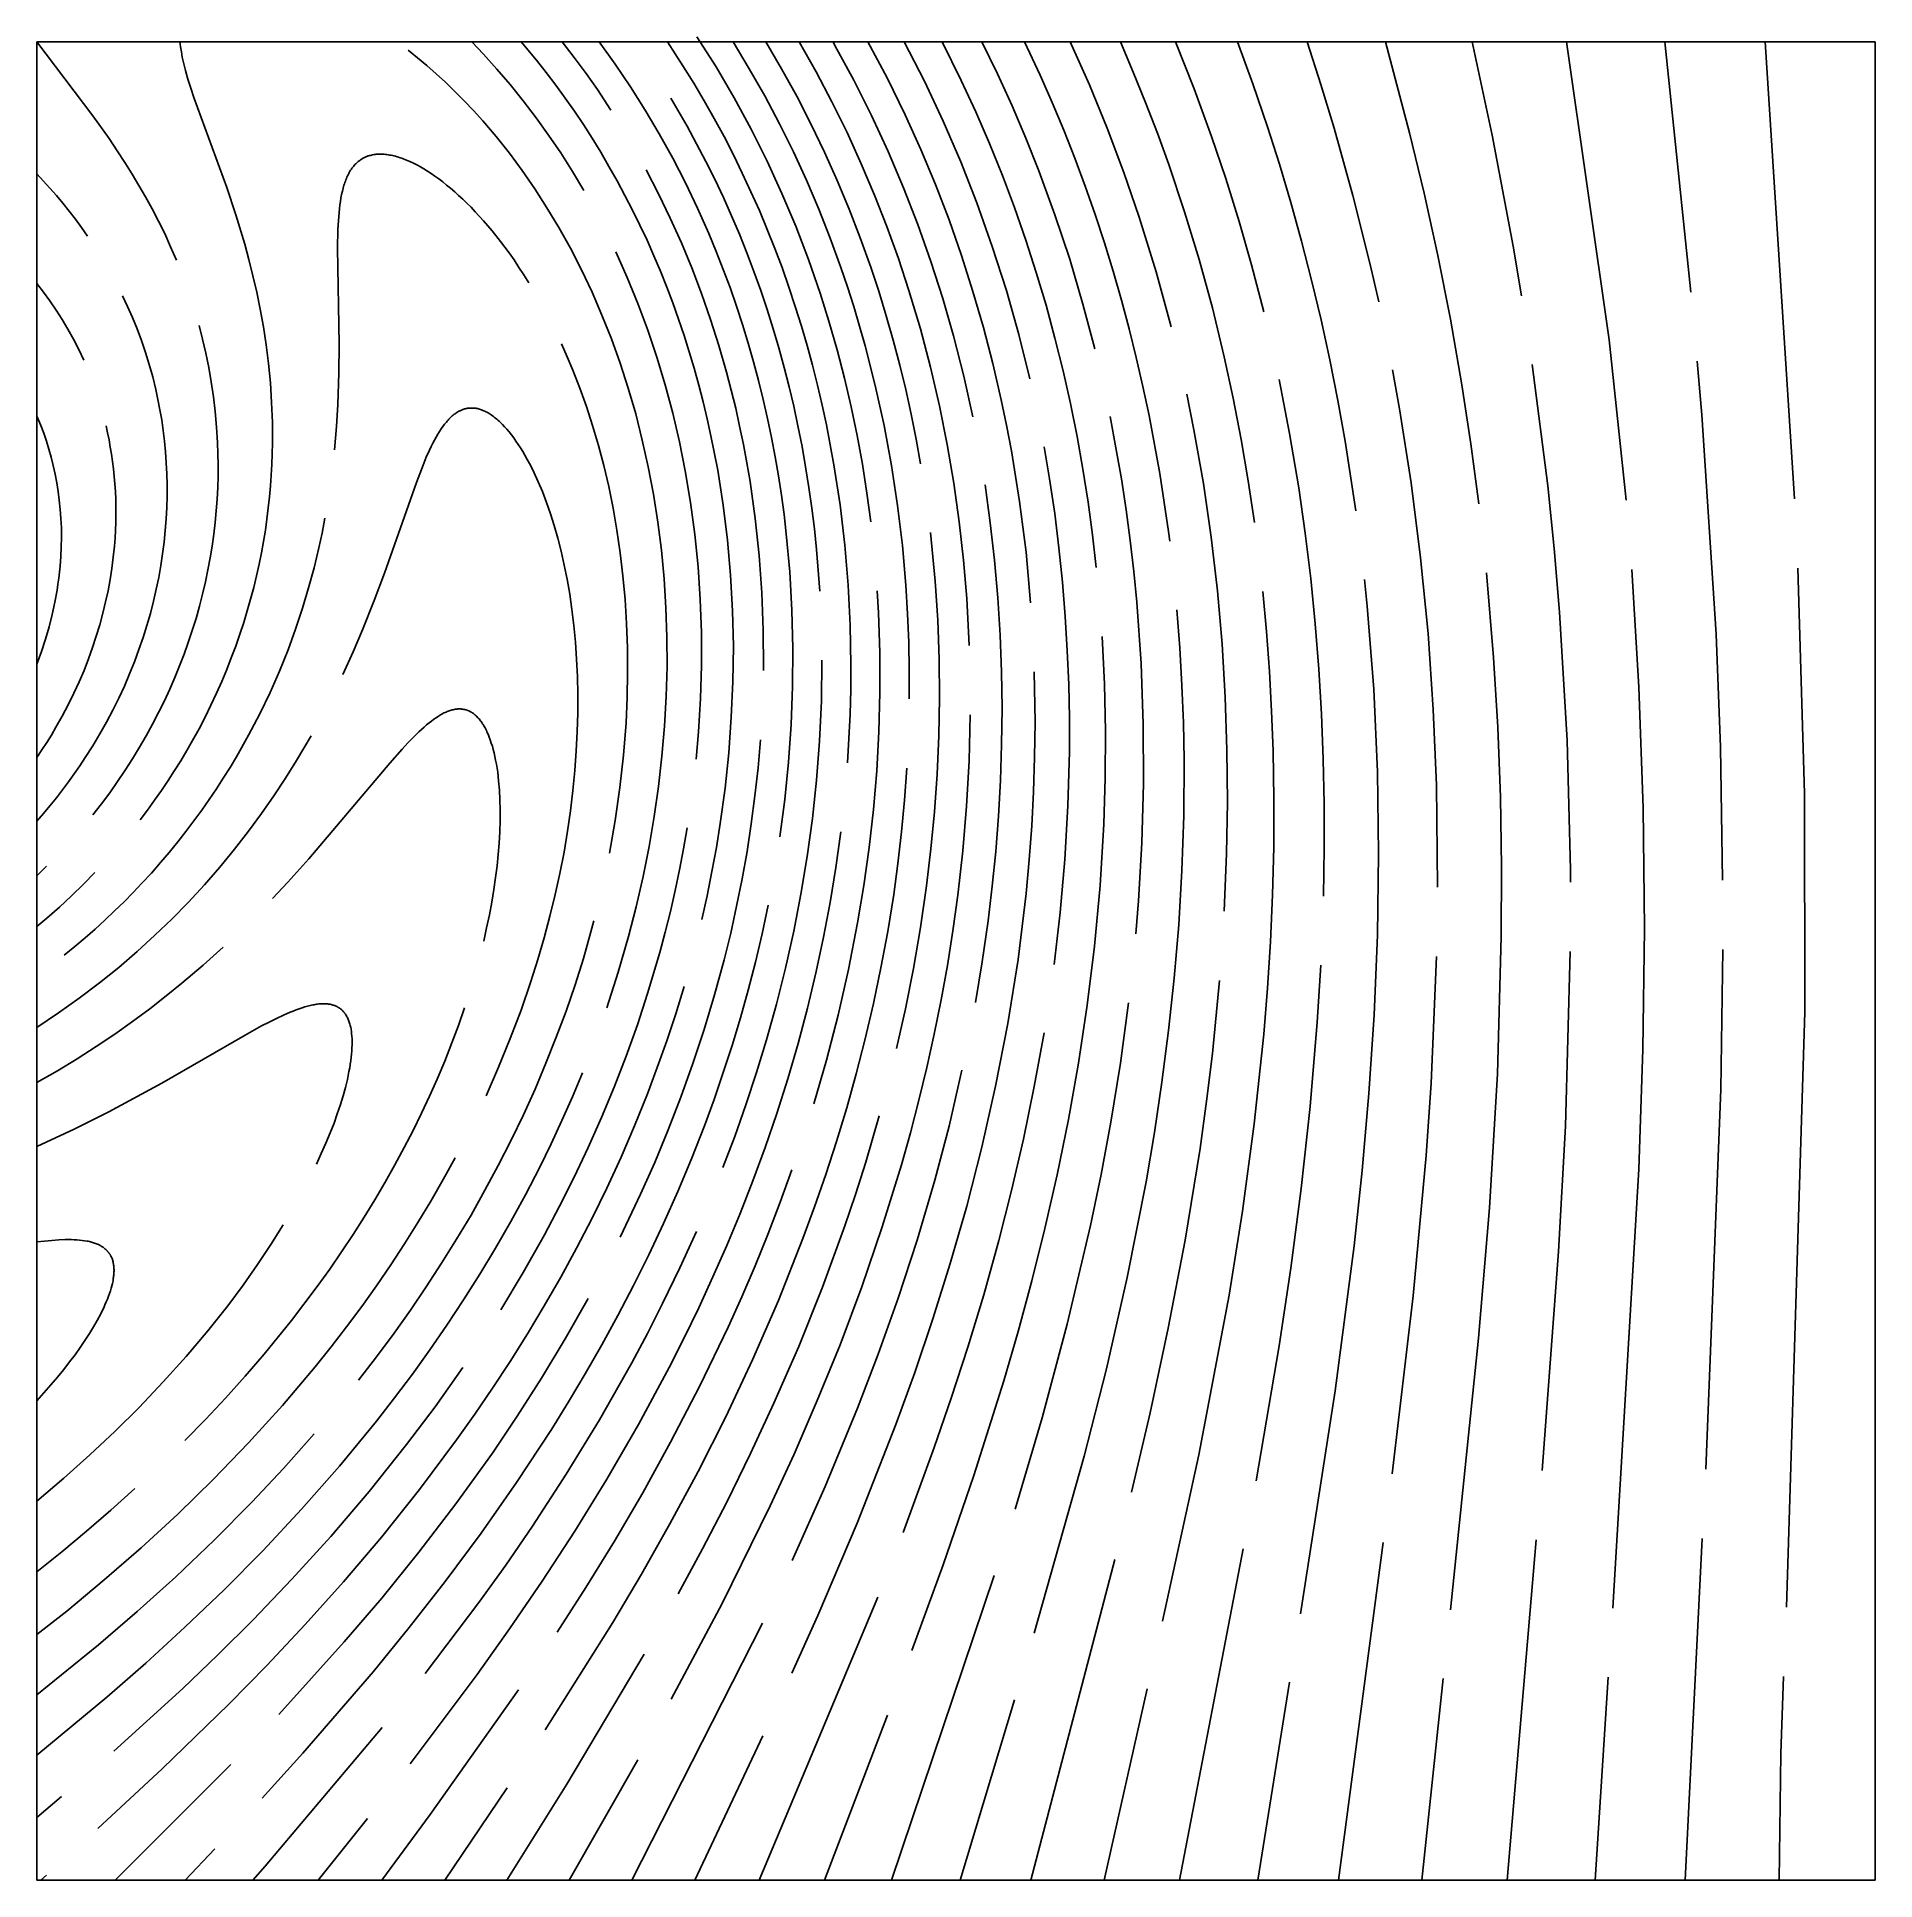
# Model space of a CAD drawing. Header units: millimetres. Extents: x -348 to -232, y -210 to -93.
import ezdxf

# ---------------------------------------------------------------- set-up
doc = ezdxf.new("R2010")
doc.units = ezdxf.units.MM
doc.header["$MEASUREMENT"] = 0
doc.layers.add('Default', color=18, linetype='Continuous', true_color=0x000000)

msp = doc.modelspace()

# ---------------------------------------------------------------- linework, layer by layer
at = {"layer": 'Default'}
for points in [[(-348.24, -93.23), (-344.7, -97.92), (-343.66, -99.37), (-343.14, -100.14), (-342.62, -100.95), (-342.19, -101.63), (-341.77, -102.34), (-341.35, -103.07), (-340.93, -103.82), (-340.53, -104.6), (-340.13, -105.4), (-339.75, -106.23), (-339.38, -107.09)], [(-339.16, -93.23), (-339.15, -93.38), (-339.13, -93.54), (-339.07, -93.86), (-339.01, -94.19), (-338.93, -94.53), (-338.8, -95.05), (-338.65, -95.59), (-338.47, -96.16), (-338.27, -96.75), (-336.19, -102.48), (-335.61, -104.21), (-335.05, -106.07), (-334.78, -107.05), (-334.53, -108.07), (-334.28, -109.12), (-334.06, -110.2), (-333.86, -111.32), (-333.68, -112.47), (-333.54, -113.65), (-333.42, -114.87), (-333.34, -116.12), (-333.29, -117.4), (-333.29, -118.71), (-333.33, -120.05), (-333.41, -121.42), (-333.48, -122.11), (-333.55, -122.81), (-333.64, -123.52), (-333.74, -124.23), (-333.86, -124.94), (-333.99, -125.66), (-334.14, -126.39), (-334.3, -127.12), (-334.48, -127.86), (-334.68, -128.6), (-334.89, -129.34), (-335.11, -130.08), (-335.36, -130.83), (-335.62, -131.58), (-335.9, -132.33), (-336.19, -133.08), (-336.51, -133.83), (-336.84, -134.58), (-337.19, -135.34), (-337.56, -136.09), (-337.95, -136.84), (-338.36, -137.58), (-338.73, -138.22), (-339.11, -138.86), (-339.5, -139.49), (-339.91, -140.12), (-340.33, -140.75), (-340.77, -141.37), (-341.23, -141.99), (-341.69, -142.61)], [(-313.53, -102.67), (-314.25, -101.46), (-314.99, -100.28), (-315.76, -99.14), (-316.55, -98.04), (-317.37, -96.97), (-318.2, -95.94), (-319.04, -94.95), (-319.9, -94), (-320.64, -93.23)], [(-306.04, -148.94), (-305.7, -147.43), (-305.39, -145.9), (-305.11, -144.38), (-304.86, -142.84), (-304.56, -140.6), (-304.32, -138.36), (-304.16, -136.1), (-304.06, -133.85), (-304.03, -131.59), (-304.08, -129.34), (-304.21, -127.09), (-304.4, -124.85), (-304.68, -122.63), (-305.02, -120.42), (-305.45, -118.24), (-305.69, -117.15), (-305.95, -116.08), (-306.22, -115.01), (-306.52, -113.95), (-306.83, -112.9), (-307.16, -111.86), (-307.51, -110.83), (-307.87, -109.8), (-308.26, -108.79), (-308.66, -107.79), (-309.07, -106.8), (-309.51, -105.82), (-309.96, -104.86), (-310.43, -103.9), (-310.91, -102.97), (-311.41, -102.04), (-311.93, -101.13), (-312.45, -100.23), (-313, -99.35), (-313.55, -98.48), (-314.12, -97.63), (-314.71, -96.8), (-315.3, -95.98), (-315.91, -95.17), (-316.53, -94.39), (-317.5, -93.23)], [(-311.8, -97.56), (-312.66, -96.26), (-313.38, -95.23), (-314.13, -94.22), (-314.89, -93.23)], [(-301.08, -143.69), (-300.77, -141.33), (-300.53, -138.95), (-300.36, -136.56), (-300.27, -134.15), (-300.25, -131.73), (-300.31, -129.31), (-300.45, -126.88), (-300.67, -124.46), (-300.81, -123.23), (-300.98, -122.01), (-301.17, -120.78), (-301.38, -119.56), (-301.61, -118.35), (-301.86, -117.14), (-302.14, -115.93), (-302.43, -114.73), (-302.75, -113.54), (-303.09, -112.35), (-303.45, -111.17), (-303.84, -110), (-304.24, -108.83), (-304.67, -107.68), (-305.12, -106.53), (-305.59, -105.4), (-306.31, -103.78), (-307.07, -102.18), (-307.88, -100.61), (-308.73, -99.07), (-309.63, -97.56), (-310.56, -96.08), (-311.53, -94.64), (-312.55, -93.23)], [(-296.78, -138.99), (-296.69, -137.45), (-296.62, -135.9), (-296.58, -134.34), (-296.57, -132.77), (-296.62, -130.25), (-296.75, -127.71), (-296.96, -125.17), (-297.26, -122.62), (-297.65, -120.08), (-298.12, -117.54), (-298.39, -116.28), (-298.69, -115.02), (-299.01, -113.76), (-299.35, -112.51), (-299.71, -111.27), (-300.1, -110.02), (-300.51, -108.79), (-300.94, -107.56), (-301.4, -106.34), (-301.88, -105.13), (-302.38, -103.93), (-302.91, -102.74), (-303.46, -101.56), (-304.03, -100.39), (-304.62, -99.23), (-305.24, -98.09), (-305.88, -96.96), (-306.54, -95.84), (-307.23, -94.74), (-308.21, -93.23)], [(-295.31, -123.7), (-295.55, -121.87), (-295.84, -120.04), (-296.17, -118.22), (-296.55, -116.39), (-296.97, -114.58), (-297.44, -112.77), (-297.96, -110.96), (-298.52, -109.17), (-299.26, -107.04), (-300.07, -104.93), (-300.95, -102.85), (-301.89, -100.79), (-302.9, -98.77), (-303.98, -96.77), (-305.13, -94.82), (-306.34, -92.91)], [(-292.86, -134.93), (-292.86, -133.14), (-292.89, -131.34), (-292.97, -129.53), (-293.08, -127.72), (-293.3, -125.19), (-293.61, -122.66), (-293.99, -120.12), (-294.46, -117.58), (-295.02, -115.05), (-295.66, -112.53), (-296.39, -110.02), (-296.78, -108.78), (-297.21, -107.54), (-297.88, -105.68), (-298.61, -103.84), (-299.39, -102.01), (-300.22, -100.21), (-301.11, -98.42), (-302.04, -96.66), (-303.02, -94.93), (-304.05, -93.23)], [(-292.14, -120.02), (-292.43, -118.44), (-292.74, -116.87), (-293.09, -115.3), (-293.47, -113.74), (-293.88, -112.17), (-294.32, -110.61), (-294.8, -109.06), (-295.31, -107.52), (-295.97, -105.67), (-296.68, -103.84), (-297.44, -102.02), (-298.25, -100.22), (-299.11, -98.44), (-300.01, -96.68), (-300.97, -94.94), (-301.97, -93.23)], [(-289.05, -131.54), (-289.21, -128.56), (-289.42, -126.13), (-289.69, -123.69), (-290.04, -121.24), (-290.45, -118.78), (-290.95, -116.33), (-291.51, -113.88), (-292.16, -111.44), (-292.88, -109.01), (-293.55, -106.98), (-294.28, -104.95), (-295.07, -102.95), (-295.91, -100.96), (-296.81, -98.99), (-297.77, -97.04), (-298.78, -95.12), (-299.86, -93.23)], [(-288.83, -117.02), (-289.4, -114.45), (-290.06, -111.88), (-290.74, -109.51), (-291.49, -107.16), (-292.32, -104.81), (-293.22, -102.49), (-294.2, -100.18), (-295.25, -97.91), (-296.38, -95.66), (-297.58, -93.45), (-297.7, -93.23)], [(-285.16, -128.83), (-285.45, -125.62), (-285.86, -122.41), (-286.11, -120.79), (-286.38, -119.18), (-286.69, -117.56), (-287.03, -115.95), (-287.56, -113.65), (-288.16, -111.35), (-288.82, -109.07), (-289.55, -106.79), (-290.34, -104.53), (-291.2, -102.28), (-292.13, -100.05), (-293.13, -97.85), (-294.27, -95.52), (-295.49, -93.23)], [(-285.21, -114.62), (-285.91, -111.8), (-286.7, -109), (-287.59, -106.21), (-288.57, -103.44), (-289.6, -100.84), (-290.71, -98.27), (-291.9, -95.73), (-293.19, -93.23)], [(-280.99, -126.6), (-281.23, -124.52), (-281.51, -122.44), (-281.84, -120.36), (-282.21, -118.28), (-282.63, -116.19), (-283.1, -114.11), (-283.62, -112.03), (-284.18, -109.95), (-284.8, -107.87), (-285.47, -105.81), (-286.18, -103.75), (-286.95, -101.71), (-287.77, -99.68), (-288.64, -97.67), (-289.56, -95.68), (-290.78, -93.23)], [(-281.09, -112.71), (-281.84, -109.87), (-282.68, -107.03), (-283.62, -104.21), (-284.64, -101.42), (-285.46, -99.34), (-286.34, -97.28), (-287.27, -95.25), (-288.25, -93.23)], [(-276.33, -124.92), (-276.41, -124.31), (-276.96, -120.63), (-277.64, -116.95), (-278.03, -115.11), (-278.45, -113.27), (-278.9, -111.44), (-279.39, -109.62), (-279.92, -107.79), (-280.48, -105.98), (-281.07, -104.18), (-281.7, -102.38), (-282.36, -100.6), (-283.06, -98.83), (-283.79, -97.08), (-284.56, -95.34), (-285.55, -93.23)], [(-276.24, -111.32), (-277.19, -107.82), (-278.26, -104.35), (-279.24, -101.52), (-280.29, -98.71), (-281.43, -95.95), (-282.64, -93.23)], [(-270.94, -123.74), (-271.34, -121.1), (-271.79, -118.47), (-272.3, -115.84), (-272.87, -113.22), (-273.62, -110.12), (-274.46, -107.05), (-275.39, -104.01), (-276.39, -101.01), (-277.11, -99.03), (-277.86, -97.07), (-278.64, -95.14), (-279.46, -93.23)], [(-270.36, -110.36), (-271.13, -107.39), (-271.92, -104.63), (-272.77, -101.91), (-273.67, -99.23), (-274.78, -96.2), (-275.96, -93.23)], [(-264.51, -122.99), (-265.19, -118.57), (-265.65, -115.99), (-266.16, -113.42), (-266.72, -110.88), (-267.32, -108.36), (-267.96, -105.87), (-268.64, -103.42), (-269.37, -101), (-270.13, -98.62), (-271.06, -95.89), (-272.03, -93.23)], [(-263.06, -109.74), (-263.6, -107.37), (-264.7, -102.97), (-265.89, -98.7), (-266.74, -95.93), (-267.61, -93.23)], [(-256.7, -122.56), (-257.21, -118.75), (-257.78, -115), (-258.51, -110.84), (-259.31, -106.79), (-260.18, -102.84), (-261.1, -99.01), (-262.64, -93.23)], [(-253.99, -109.35), (-254.53, -106.2), (-255.87, -99.14), (-257.12, -93.23)], [(-247.35, -122.33), (-248.43, -112.14), (-251.15, -93.23)], [(-243.25, -109.12), (-244.9, -93.23)], [(-236.66, -122.24), (-238.54, -93.23)], [(-312.07, -154.54), (-311.34, -152.29), (-310.68, -150.03), (-310.2, -148.13), (-309.76, -146.22), (-309.38, -144.31), (-309.05, -142.4), (-308.78, -140.49), (-308.56, -138.58), (-308.4, -136.67), (-308.29, -134.78), (-308.24, -132.89), (-308.25, -131.02), (-308.31, -129.16), (-308.43, -127.32), (-308.6, -125.5), (-308.82, -123.71), (-309.1, -121.95), (-309.43, -120.21), (-309.81, -118.51), (-310.23, -116.84), (-310.7, -115.21), (-311.22, -113.62), (-311.77, -112.07), (-312.37, -110.57), (-313, -109.11), (-313.67, -107.69), (-314.37, -106.33), (-315.1, -105.02), (-315.86, -103.76), (-316.64, -102.55), (-317.44, -101.39), (-318.25, -100.29), (-319.09, -99.24), (-319.93, -98.25), (-320.52, -97.59), (-321.11, -96.97), (-321.71, -96.37), (-322.3, -95.79), (-322.9, -95.25), (-323.49, -94.72), (-324.08, -94.23), (-324.68, -93.76)], [(-298.54, -128.09), (-298.75, -125.46), (-298.88, -124.15), (-299.04, -122.83), (-299.23, -121.52), (-299.44, -120.21), (-299.67, -118.91), (-299.93, -117.61), (-300.2, -116.36), (-300.49, -115.12), (-300.8, -113.89), (-301.14, -112.66), (-301.5, -111.44), (-301.89, -110.22), (-302.29, -109.01), (-302.72, -107.81), (-303.17, -106.62), (-303.65, -105.44), (-304.15, -104.27), (-304.66, -103.1), (-305.21, -101.95), (-305.77, -100.82), (-306.36, -99.69), (-306.96, -98.58), (-308, -96.8)], [(-317.01, -108.52), (-317.32, -108.02), (-317.64, -107.54), (-317.95, -107.07), (-318.27, -106.62), (-318.81, -105.9), (-319.35, -105.22), (-319.89, -104.59), (-320.42, -104.01), (-320.68, -103.73), (-320.95, -103.47), (-321.21, -103.22), (-321.47, -102.97), (-321.72, -102.74), (-321.98, -102.52), (-322.23, -102.32), (-322.48, -102.12), (-322.72, -101.93), (-322.97, -101.76), (-323.21, -101.59), (-323.44, -101.44), (-323.67, -101.29), (-323.9, -101.16), (-324.12, -101.04), (-324.34, -100.93), (-324.56, -100.83), (-324.77, -100.73), (-324.98, -100.65), (-325.08, -100.62), (-325.18, -100.58), (-325.28, -100.55), (-325.38, -100.52), (-325.47, -100.49), (-325.57, -100.47), (-325.66, -100.44), (-325.76, -100.42), (-325.85, -100.41), (-325.94, -100.39), (-326.03, -100.38), (-326.12, -100.37), (-326.2, -100.36), (-326.29, -100.36), (-326.37, -100.35), (-326.46, -100.35), (-326.54, -100.35), (-326.62, -100.36), (-326.7, -100.36), (-326.77, -100.37), (-326.85, -100.38), (-326.93, -100.4), (-327, -100.41), (-327.07, -100.43), (-327.14, -100.45), (-327.18, -100.46), (-327.21, -100.47), (-327.25, -100.48), (-327.28, -100.5), (-327.31, -100.51), (-327.35, -100.52), (-327.38, -100.54), (-327.41, -100.55), (-327.45, -100.57), (-327.48, -100.58), (-327.51, -100.6), (-327.54, -100.62), (-327.57, -100.63), (-327.6, -100.65), (-327.63, -100.67), (-327.66, -100.69), (-327.69, -100.71), (-327.72, -100.73), (-327.75, -100.75), (-327.78, -100.77), (-327.81, -100.79), (-327.84, -100.82), (-327.89, -100.86), (-327.94, -100.91), (-328, -100.96), (-328.05, -101.01), (-328.1, -101.07), (-328.15, -101.13), (-328.19, -101.19), (-328.24, -101.25), (-328.28, -101.31), (-328.33, -101.38), (-328.37, -101.44), (-328.41, -101.51), (-328.45, -101.59), (-328.49, -101.66), (-328.52, -101.74), (-328.56, -101.81), (-328.59, -101.9), (-328.63, -101.98), (-328.66, -102.06), (-328.69, -102.15), (-328.72, -102.24), (-328.75, -102.33), (-328.8, -102.52), (-328.85, -102.71), (-328.9, -102.92), (-328.94, -103.13), (-328.97, -103.35), (-329.01, -103.58), (-329.04, -103.82), (-329.06, -104.06), (-329.1, -104.58), (-329.13, -105.13), (-329.15, -106.32), (-329.06, -112.41), (-329.07, -114.26), (-329.14, -116.24), (-329.22, -117.65), (-329.35, -119.12)], [(-348.24, -101.61), (-347.41, -102.52), (-347, -102.99), (-346.59, -103.47), (-346.19, -103.97), (-345.8, -104.48), (-345.4, -105.01), (-345.02, -105.56)], [(-302.12, -133.14), (-302.12, -132.96), (-302.13, -130.58), (-302.22, -128.21), (-302.39, -125.84), (-302.64, -123.48), (-302.97, -121.13), (-303.17, -119.96), (-303.39, -118.79), (-303.63, -117.63), (-303.88, -116.48), (-304.16, -115.33), (-304.46, -114.19), (-304.95, -112.51), (-305.48, -110.85), (-306.05, -109.2), (-306.67, -107.58), (-307.33, -105.98), (-308.04, -104.41), (-308.78, -102.87), (-309.57, -101.35)], [(-306.39, -138.77), (-306.24, -137.02), (-306.12, -134.91), (-306.06, -132.81), (-306.06, -130.72), (-306.13, -128.63), (-306.27, -126.56), (-306.48, -124.51), (-306.74, -122.47), (-307.08, -120.46), (-307.45, -118.62), (-307.87, -116.8), (-308.35, -115), (-308.88, -113.24), (-309.46, -111.52), (-310.09, -109.83), (-310.77, -108.18), (-311.49, -106.56)], [(-348.24, -108.56), (-347.82, -109.11), (-347.41, -109.67), (-347.02, -110.25), (-346.64, -110.85), (-346.27, -111.47), (-345.91, -112.11), (-345.58, -112.76), (-345.26, -113.44)], [(-342.8, -109.35), (-342.48, -110.03), (-342.17, -110.73), (-341.88, -111.45), (-341.61, -112.19), (-341.35, -112.94), (-341.11, -113.71), (-340.89, -114.49), (-340.7, -115.3), (-340.56, -115.93), (-340.43, -116.58), (-340.32, -117.23), (-340.22, -117.9), (-340.14, -118.57), (-340.08, -119.25), (-340.03, -119.94), (-339.99, -120.64), (-339.98, -121.35), (-339.98, -122.06), (-340, -122.78), (-340.03, -123.51), (-340.09, -124.24), (-340.16, -124.98), (-340.26, -125.72), (-340.37, -126.47), (-340.51, -127.23), (-340.66, -127.98), (-340.84, -128.74), (-341.04, -129.51), (-341.26, -130.28), (-341.5, -131.04), (-341.76, -131.81), (-342.05, -132.58), (-342.36, -133.35), (-342.69, -134.12), (-343.04, -134.88), (-343.42, -135.65), (-343.82, -136.41), (-344.25, -137.16), (-344.7, -137.92), (-345.17, -138.66), (-345.51, -139.18), (-345.87, -139.69), (-346.24, -140.21), (-346.61, -140.71), (-347, -141.22), (-347.41, -141.72), (-347.82, -142.21), (-348.24, -142.7)], [(-337.95, -111.24), (-337.72, -112.11), (-337.52, -112.99), (-337.33, -113.89), (-337.17, -114.81), (-337.03, -115.75), (-336.92, -116.7), (-336.83, -117.68), (-336.77, -118.67), (-336.75, -119.37), (-336.74, -120.08), (-336.74, -120.79), (-336.76, -121.52), (-336.8, -122.25), (-336.86, -122.99), (-336.93, -123.73), (-337.01, -124.48), (-337.12, -125.23), (-337.24, -125.99), (-337.38, -126.75), (-337.54, -127.51), (-337.72, -128.28), (-337.92, -129.05), (-338.14, -129.83), (-338.38, -130.6), (-338.63, -131.35), (-338.89, -132.09), (-339.18, -132.83), (-339.49, -133.58), (-339.81, -134.32), (-340.15, -135.06), (-340.52, -135.8), (-340.9, -136.54), (-341.3, -137.28), (-341.73, -138.01), (-342.17, -138.74), (-342.63, -139.46), (-343.12, -140.18), (-343.62, -140.89), (-344.15, -141.59), (-344.69, -142.29)], [(-311.9, -144.74), (-311.53, -142.65), (-311.23, -140.57), (-311, -138.5), (-310.84, -136.46), (-310.77, -134.85), (-310.74, -133.26), (-310.75, -131.69), (-310.81, -130.15), (-310.9, -128.63), (-311.04, -127.13), (-311.21, -125.67), (-311.42, -124.23), (-311.67, -122.83), (-311.94, -121.46), (-312.26, -120.13), (-312.6, -118.84), (-312.97, -117.58), (-313.36, -116.37), (-313.78, -115.2), (-314.22, -114.06), (-314.58, -113.22), (-314.94, -112.4)], [(-241.23, -146.45), (-241.37, -138), (-241.64, -130.83), (-242.55, -116.9), (-242.84, -113.5)], [(-266.57, -147.46), (-266.53, -144.42), (-266.53, -141.6), (-266.59, -138.76), (-266.7, -135.91), (-266.87, -133.04), (-267.1, -130.17), (-267.38, -127.29), (-267.73, -124.41), (-268.14, -121.54), (-268.72, -118.09), (-269.39, -114.65)], [(-259.32, -146.88), (-259.4, -140.42), (-259.6, -135.6), (-259.93, -130.78), (-260.4, -125.98), (-261, -121.22), (-261.74, -116.52), (-262.19, -114.05)], [(-250.89, -146.58), (-250.89, -145.79), (-251.1, -137.58), (-251.58, -129.42), (-251.92, -125.39), (-252.33, -121.41), (-253.32, -113.7)], [(-272.87, -148.42), (-272.72, -144.76), (-272.67, -141.49), (-272.7, -138.17), (-272.81, -134.83), (-273.01, -131.46), (-273.3, -128.07), (-273.7, -124.67), (-274.19, -121.26), (-274.79, -117.85), (-275.24, -115.6)], [(-348.24, -116.98), (-348.12, -117.28), (-347.99, -117.58), (-347.81, -118.07), (-347.64, -118.57), (-347.48, -119.08), (-347.33, -119.59), (-347.2, -120.12), (-347.08, -120.66), (-346.98, -121.21), (-346.89, -121.77), (-346.82, -122.33), (-346.76, -122.91), (-346.72, -123.49), (-346.69, -124.08), (-346.69, -124.68), (-346.7, -125.29), (-346.73, -125.9), (-346.77, -126.52), (-346.81, -126.89), (-346.85, -127.27), (-346.91, -127.65), (-346.96, -128.03), (-347.1, -128.8), (-347.27, -129.58), (-347.47, -130.36), (-347.7, -131.15), (-347.95, -131.93), (-348.24, -132.73)], [(-319.73, -160.13), (-318.93, -158.31), (-318.19, -156.5), (-317.5, -154.69), (-316.88, -152.88), (-316.44, -151.49), (-316.04, -150.1), (-315.67, -148.73), (-315.34, -147.36), (-315.05, -146.01), (-314.78, -144.67), (-314.56, -143.34), (-314.37, -142.04), (-314.21, -140.75), (-314.09, -139.48), (-314, -138.24), (-313.94, -137.02), (-313.9, -135.82), (-313.9, -134.66), (-313.93, -133.52), (-313.98, -132.41), (-314.05, -131.33), (-314.16, -130.28), (-314.28, -129.27), (-314.42, -128.29), (-314.59, -127.34), (-314.77, -126.44), (-314.97, -125.56), (-315.18, -124.73), (-315.4, -123.93), (-315.64, -123.18), (-315.89, -122.46), (-316.15, -121.78), (-316.42, -121.15), (-316.69, -120.55), (-316.83, -120.26), (-316.97, -119.99), (-317.11, -119.73), (-317.26, -119.47), (-317.4, -119.23), (-317.54, -119), (-317.69, -118.78), (-317.83, -118.57), (-317.97, -118.36), (-318.12, -118.17), (-318.26, -117.99), (-318.4, -117.82), (-318.55, -117.66), (-318.69, -117.51), (-318.83, -117.37), (-318.9, -117.3), (-318.98, -117.24), (-319.05, -117.18), (-319.12, -117.12), (-319.19, -117.07), (-319.26, -117.01), (-319.33, -116.96), (-319.4, -116.91), (-319.47, -116.87), (-319.54, -116.82), (-319.6, -116.78), (-319.67, -116.74), (-319.74, -116.71), (-319.81, -116.68), (-319.88, -116.64), (-319.94, -116.62), (-320.01, -116.59), (-320.08, -116.57), (-320.14, -116.55), (-320.21, -116.53), (-320.28, -116.51), (-320.31, -116.51), (-320.34, -116.5), (-320.37, -116.49), (-320.41, -116.49), (-320.44, -116.48), (-320.47, -116.48), (-320.5, -116.48), (-320.53, -116.47), (-320.57, -116.47), (-320.6, -116.47), (-320.63, -116.47), (-320.66, -116.47), (-320.69, -116.47), (-320.73, -116.47), (-320.76, -116.47), (-320.79, -116.48), (-320.82, -116.48), (-320.85, -116.48), (-320.88, -116.49), (-320.91, -116.49), (-320.95, -116.5), (-320.98, -116.5), (-321.01, -116.51), (-321.04, -116.52), (-321.07, -116.52), (-321.1, -116.53), (-321.13, -116.54), (-321.16, -116.55), (-321.19, -116.56), (-321.22, -116.57), (-321.25, -116.58), (-321.28, -116.6), (-321.31, -116.61), (-321.34, -116.62), (-321.37, -116.64), (-321.4, -116.65), (-321.46, -116.68), (-321.52, -116.71), (-321.58, -116.75), (-321.64, -116.79), (-321.69, -116.83), (-321.75, -116.87), (-321.81, -116.92), (-321.87, -116.96), (-321.92, -117.01), (-321.98, -117.07), (-322.03, -117.12), (-322.09, -117.18), (-322.14, -117.24), (-322.2, -117.3), (-322.25, -117.36), (-322.31, -117.43), (-322.36, -117.5), (-322.47, -117.64), (-322.58, -117.8), (-322.69, -117.96), (-322.79, -118.14), (-322.9, -118.32), (-323, -118.51), (-323.11, -118.71), (-323.21, -118.92), (-323.31, -119.14), (-323.52, -119.6), (-323.73, -120.1), (-324.15, -121.2), (-326.17, -126.95), (-326.83, -128.7), (-327.57, -130.55), (-328.17, -131.94), (-328.82, -133.38)], [(-278.48, -149.85), (-278.31, -147.75), (-278.1, -144.07), (-278, -140.32), (-278.01, -136.53), (-278.15, -132.68), (-278.42, -128.8), (-278.61, -126.85), (-278.83, -124.89), (-279.1, -122.93), (-279.4, -120.96), (-279.74, -118.99), (-280.12, -117.01)], [(-343.85, -117.6), (-343.75, -118.05), (-343.66, -118.49), (-343.58, -118.95), (-343.5, -119.4), (-343.44, -119.87), (-343.38, -120.33), (-343.33, -120.81), (-343.29, -121.28), (-343.26, -121.76), (-343.24, -122.25), (-343.23, -122.74), (-343.23, -123.23), (-343.23, -123.73), (-343.25, -124.23), (-343.28, -124.74), (-343.32, -125.25), (-343.39, -125.94), (-343.48, -126.65), (-343.59, -127.35), (-343.72, -128.07), (-343.88, -128.78), (-344.05, -129.5), (-344.25, -130.23), (-344.47, -130.95), (-344.71, -131.68), (-344.97, -132.4), (-345.25, -133.13), (-345.56, -133.86), (-345.9, -134.58), (-346.25, -135.31), (-346.63, -136.03), (-347.04, -136.74), (-347.32, -137.23), (-347.62, -137.7), (-347.92, -138.18), (-348.24, -138.65)], [(-283.67, -151.79), (-283.29, -148.49), (-282.99, -145.14), (-282.8, -141.73), (-282.7, -138.28), (-282.7, -136.16), (-282.74, -134.02), (-282.83, -131.87), (-282.96, -129.7), (-283.13, -127.53), (-283.36, -125.35), (-283.63, -123.16), (-283.96, -120.96), (-284.31, -118.93)], [(-288.66, -154.2), (-288.23, -151.63), (-287.86, -149.02), (-287.59, -146.83), (-287.37, -144.62), (-287.2, -142.38), (-287.07, -140.12), (-287, -137.83), (-286.97, -135.53), (-287, -133.21), (-287.09, -130.88), (-287.24, -128.51), (-287.45, -126.13), (-287.72, -123.75), (-288.05, -121.35)], [(-329.96, -123.47), (-330.14, -124.41), (-330.34, -125.35), (-330.65, -126.61), (-330.99, -127.89), (-331.38, -129.18), (-331.82, -130.5), (-332.3, -131.83), (-332.84, -133.17), (-333.44, -134.52), (-334.09, -135.88), (-334.8, -137.24), (-335.57, -138.61), (-335.98, -139.29), (-336.41, -139.97), (-336.85, -140.65), (-337.31, -141.33), (-337.78, -142.01), (-338.27, -142.68), (-338.78, -143.35), (-339.3, -144.01), (-339.84, -144.68), (-340.4, -145.33), (-340.97, -145.99), (-341.57, -146.63), (-342.13, -147.23), (-342.71, -147.82), (-343.31, -148.4), (-343.92, -148.98), (-344.54, -149.55), (-345.18, -150.11), (-345.84, -150.66), (-346.5, -151.21)], [(-293.67, -157.14), (-293.1, -154.62), (-292.6, -152.05), (-292.15, -149.45), (-291.76, -146.8), (-291.49, -144.46), (-291.26, -142.1), (-291.1, -139.71), (-290.99, -137.29), (-290.95, -134.86), (-290.97, -132.41), (-291.06, -129.94), (-291.22, -127.46), (-291.36, -125.92), (-291.52, -124.37)], [(-268.02, -193.01), (-265.82, -178.87), (-264.62, -169.66), (-264.11, -164.88), (-263.68, -159.99), (-263.35, -155), (-263.14, -149.93), (-263.07, -144.77), (-263.14, -139.56), (-263.38, -134.31), (-263.8, -129.05), (-263.97, -127.36)], [(-258.5, -192.76), (-256.72, -175.52), (-256.04, -167.25), (-255.53, -158.73), (-255.28, -150.01), (-255.27, -145.6), (-255.34, -141.17), (-255.51, -136.74), (-255.77, -132.31), (-256.22, -126.93)], [(-248.19, -192.65), (-246.54, -164.78), (-246.29, -157.19), (-246.2, -149.53), (-246.27, -141.85), (-246.54, -134.2), (-246.99, -126.72)], [(-237.18, -192.6), (-236.01, -154.8), (-236.04, -140.95), (-236.45, -126.63)], [(-298.93, -160.65), (-298.12, -157.86), (-297.38, -155.02), (-296.72, -152.12), (-296.14, -149.16), (-295.75, -146.79), (-295.41, -144.38), (-295.14, -141.95), (-294.93, -139.5), (-294.8, -137.02), (-294.73, -134.52), (-294.74, -132), (-294.82, -129.47), (-294.9, -128.08)], [(-276.78, -193.49), (-274.48, -182.92), (-272.55, -172.79), (-271.7, -167.45), (-270.96, -161.92), (-270.36, -156.22), (-270.12, -153.31), (-269.94, -150.36), (-269.81, -147.37), (-269.73, -144.35), (-269.72, -141.31), (-269.77, -138.23), (-269.86, -135.72), (-269.99, -133.19), (-270.18, -130.65), (-270.42, -128.11)], [(-284.93, -194.25), (-281.75, -183), (-280.35, -177.46), (-279.03, -171.66), (-277.83, -165.59), (-277.3, -162.46), (-276.82, -159.26), (-276.4, -155.99), (-276.04, -152.67), (-275.76, -149.28), (-275.56, -145.84), (-275.44, -142.35), (-275.42, -138.81), (-275.46, -136.45), (-275.55, -134.08), (-275.68, -131.69), (-275.87, -129.29)], [(-292.7, -195.35), (-290.72, -189.91), (-288.77, -184.24), (-286.87, -178.23), (-285.96, -175.09), (-285.08, -171.87), (-284.25, -168.55), (-283.47, -165.14), (-282.75, -161.64), (-282.11, -158.06), (-281.56, -154.38), (-281.1, -150.63), (-280.75, -146.79), (-280.51, -142.88), (-280.42, -139.95), (-280.41, -136.99), (-280.47, -134), (-280.62, -130.98)], [(-304.69, -164.68), (-303.94, -162.71), (-303.23, -160.7), (-302.56, -158.66), (-301.93, -156.59), (-301.3, -154.32), (-300.72, -152.02), (-300.2, -149.69), (-299.74, -147.33), (-299.34, -144.94), (-299.01, -142.53), (-298.75, -140.09), (-298.56, -137.63), (-298.44, -135.06), (-298.41, -132.48)], [(-300.31, -196.78), (-298.67, -193.12), (-296.17, -187.26), (-293.71, -181), (-292.52, -177.7), (-291.36, -174.29), (-290.26, -170.77), (-289.21, -167.14), (-288.25, -163.39), (-287.38, -159.52), (-286.61, -155.55), (-285.96, -151.47), (-285.69, -149.39), (-285.45, -147.28), (-285.25, -145.15), (-285.09, -143), (-284.98, -140.83), (-284.91, -138.63), (-284.88, -136.42), (-284.93, -133.22)], [(-319.88, -150.32), (-319.69, -149.47), (-319.52, -148.64), (-319.37, -147.83), (-319.24, -147.04), (-319.12, -146.28), (-319.03, -145.53), (-318.96, -144.81), (-318.9, -144.1), (-318.86, -143.37), (-318.84, -142.66), (-318.83, -141.98), (-318.85, -141.34), (-318.88, -140.72), (-318.93, -140.14), (-318.99, -139.59), (-319.03, -139.33), (-319.07, -139.08), (-319.12, -138.83), (-319.17, -138.59), (-319.22, -138.37), (-319.27, -138.15), (-319.33, -137.94), (-319.4, -137.74), (-319.46, -137.54), (-319.53, -137.36), (-319.6, -137.18), (-319.67, -137.02), (-319.71, -136.94), (-319.75, -136.86), (-319.79, -136.78), (-319.83, -136.71), (-319.87, -136.64), (-319.91, -136.57), (-319.95, -136.51), (-320, -136.44), (-320.04, -136.38), (-320.08, -136.32), (-320.13, -136.26), (-320.17, -136.21), (-320.22, -136.16), (-320.27, -136.11), (-320.31, -136.06), (-320.36, -136.01), (-320.41, -135.97), (-320.46, -135.93), (-320.51, -135.89), (-320.53, -135.87), (-320.56, -135.85), (-320.58, -135.83), (-320.61, -135.82), (-320.64, -135.8), (-320.66, -135.78), (-320.69, -135.77), (-320.71, -135.75), (-320.74, -135.74), (-320.77, -135.73), (-320.79, -135.71), (-320.82, -135.7), (-320.84, -135.69), (-320.87, -135.68), (-320.9, -135.67), (-320.93, -135.66), (-320.95, -135.65), (-320.98, -135.64), (-321.01, -135.63), (-321.04, -135.62), (-321.06, -135.61), (-321.09, -135.61), (-321.12, -135.6), (-321.15, -135.6), (-321.18, -135.59), (-321.21, -135.59), (-321.23, -135.58), (-321.26, -135.58), (-321.29, -135.58), (-321.32, -135.57), (-321.35, -135.57), (-321.38, -135.57), (-321.41, -135.57), (-321.44, -135.57), (-321.47, -135.57), (-321.5, -135.57), (-321.53, -135.57), (-321.56, -135.58), (-321.59, -135.58), (-321.62, -135.58), (-321.68, -135.59), (-321.75, -135.6), (-321.81, -135.62), (-321.87, -135.63), (-321.94, -135.65), (-322, -135.67), (-322.07, -135.69), (-322.13, -135.71), (-322.2, -135.74), (-322.27, -135.77), (-322.33, -135.8), (-322.4, -135.83), (-322.47, -135.87), (-322.54, -135.91), (-322.61, -135.94), (-322.68, -135.99), (-322.75, -136.03), (-322.9, -136.13), (-323.05, -136.23), (-323.2, -136.34), (-323.35, -136.46), (-323.51, -136.59), (-323.66, -136.73), (-323.83, -136.87), (-323.99, -137.03), (-324.33, -137.36), (-324.69, -137.72), (-325.05, -138.12), (-325.84, -139.01), (-330.97, -145.09), (-332.31, -146.57), (-333.28, -147.61)], [(-307.97, -198.43), (-304.75, -192.37), (-301.69, -186.17), (-300.18, -182.89), (-298.7, -179.48), (-297.26, -175.94), (-295.88, -172.27), (-294.58, -168.46), (-293.36, -164.51), (-292.79, -162.48), (-292.25, -160.42), (-291.75, -158.33), (-291.28, -156.21), (-290.84, -154.05), (-290.44, -151.87), (-290.09, -149.65), (-289.78, -147.4), (-289.47, -144.59), (-289.23, -141.74), (-289.07, -138.86), (-288.99, -135.94)], [(-330.84, -137.29), (-331.76, -138.85), (-332.46, -139.96), (-333.2, -141.08), (-333.98, -142.21), (-334.81, -143.34), (-335.69, -144.47), (-336.63, -145.61), (-337.61, -146.73), (-338.64, -147.86), (-339.67, -148.91), (-340.75, -149.94), (-341.87, -150.97), (-343.05, -151.98), (-344.27, -152.97), (-345.55, -153.93), (-346.87, -154.87), (-348.24, -155.79)], [(-311.21, -169.1), (-309.92, -166.38), (-309.02, -164.36), (-308.17, -162.3), (-307.36, -160.21), (-306.6, -158.09), (-305.89, -155.93), (-305.23, -153.73), (-304.62, -151.51), (-304.2, -149.81), (-303.82, -148.09), (-303.47, -146.36), (-303.16, -144.62), (-302.89, -142.86), (-302.66, -141.09), (-302.46, -139.32), (-302.31, -137.53)], [(-315.97, -200.39), (-311.68, -193.56), (-309.86, -190.5), (-308.06, -187.31), (-306.27, -183.98), (-304.51, -180.51), (-302.81, -176.89), (-301.16, -173.12), (-299.61, -169.2), (-298.87, -167.18), (-298.16, -165.13), (-297.48, -163.03), (-296.83, -160.9), (-296.23, -158.73), (-295.66, -156.52), (-295.14, -154.28), (-294.66, -152), (-294.23, -149.7), (-293.85, -147.35), (-293.58, -145.38), (-293.35, -143.38), (-293.16, -141.36), (-293.02, -139.33)], [(-324.55, -202.54), (-320.29, -196.86), (-318.23, -193.97), (-316.16, -190.95), (-314.1, -187.78), (-312.06, -184.47), (-310.05, -181), (-308.1, -177.37), (-307.15, -175.5), (-306.23, -173.59), (-305.33, -171.63), (-304.45, -169.64), (-303.6, -167.6), (-302.79, -165.52), (-302.01, -163.41), (-301.27, -161.25), (-300.57, -159.06), (-299.92, -156.82), (-299.32, -154.56), (-298.77, -152.25), (-298.3, -150.07), (-297.88, -147.86), (-297.52, -145.63), (-297.21, -143.37)], [(-318.79, -173.71), (-317.38, -171.36), (-316.02, -168.96), (-315.06, -167.14), (-314.13, -165.3), (-313.24, -163.42), (-312.39, -161.51), (-311.59, -159.58), (-310.83, -157.62), (-310.12, -155.63), (-309.47, -153.63), (-308.7, -151.04), (-308.36, -149.74), (-308.03, -148.43), (-307.73, -147.11), (-307.45, -145.79), (-307.2, -144.46), (-306.97, -143.13)], [(-347.63, -145.56), (-348.24, -146.16)], [(-344.56, -145.95), (-345.29, -146.69), (-346.04, -147.43), (-346.81, -148.15), (-347.62, -148.85), (-348.24, -149.38)], [(-333.94, -204.71), (-331.37, -201.87), (-326.88, -196.67), (-324.6, -193.88), (-322.32, -190.96), (-320.04, -187.9), (-317.79, -184.68), (-315.58, -181.31), (-314.49, -179.56), (-313.43, -177.78), (-312.38, -175.95), (-311.36, -174.08), (-310.36, -172.18), (-309.39, -170.23), (-308.46, -168.24), (-307.55, -166.21), (-306.69, -164.14), (-305.87, -162.03), (-305.25, -160.36), (-304.67, -158.66), (-304.11, -156.94), (-303.58, -155.19), (-303.09, -153.43), (-302.63, -151.65), (-302.21, -149.85), (-301.83, -148.03)], [(-327.83, -178.19), (-326.69, -176.71), (-325.57, -175.2), (-324.53, -173.74), (-323.53, -172.26), (-322.55, -170.76), (-321.6, -169.24), (-320.68, -167.7), (-319.8, -166.13), (-318.95, -164.55), (-318.14, -162.95), (-317.36, -161.34), (-316.62, -159.71), (-315.93, -158.06), (-315.27, -156.41), (-314.65, -154.75), (-314.08, -153.08), (-313.55, -151.41), (-313.07, -149.73), (-312.88, -149.03)], [(-336.42, -150.69), (-337.69, -151.83), (-339.04, -152.98), (-340.04, -153.79), (-341.08, -154.61), (-342.17, -155.41), (-343.3, -156.21), (-344.47, -157), (-345.68, -157.78), (-346.94, -158.54), (-348.24, -159.28)], [(-242.3, -183.83), (-241.34, -159.74), (-241.22, -150.85)], [(-270.85, -184.57), (-269.39, -176), (-268.64, -171.08), (-267.98, -166.02), (-267.41, -160.81), (-266.96, -155.46), (-266.74, -151.85)], [(-262.21, -184.14), (-260.87, -172.83), (-260.05, -163.92), (-259.74, -159.34), (-259.39, -151.28)], [(-252.69, -183.92), (-251.64, -170.01), (-251.21, -162.07), (-250.9, -150.98)], [(-344.37, -206.65), (-340.28, -202.86), (-336.06, -198.76), (-333.64, -196.29), (-331.21, -193.7), (-328.77, -190.98), (-326.35, -188.12), (-323.95, -185.13), (-321.6, -181.98), (-320.44, -180.35), (-319.31, -178.69), (-318.19, -176.99), (-317.1, -175.25), (-316.03, -173.47), (-314.99, -171.65), (-313.98, -169.8), (-313, -167.91), (-312.06, -165.99), (-311.16, -164.03), (-310.3, -162.04), (-309.49, -160.01), (-308.86, -158.33), (-308.26, -156.64), (-307.69, -154.92), (-307.16, -153.19)], [(-278.76, -185.3), (-277.58, -180.26), (-276.42, -174.89), (-275.35, -169.3), (-274.4, -163.48), (-273.99, -160.48), (-273.62, -157.44), (-273.17, -152.81)], [(-330.5, -164.47), (-330.19, -163.79), (-329.89, -163.13), (-329.63, -162.49), (-329.38, -161.87), (-329.17, -161.27), (-328.97, -160.69), (-328.8, -160.13), (-328.66, -159.6), (-328.53, -159.09), (-328.43, -158.6), (-328.38, -158.36), (-328.35, -158.13), (-328.31, -157.91), (-328.29, -157.69), (-328.26, -157.48), (-328.25, -157.28), (-328.24, -157.08), (-328.23, -156.89), (-328.23, -156.7), (-328.23, -156.52), (-328.24, -156.35), (-328.26, -156.19), (-328.27, -156.11), (-328.28, -156.03), (-328.29, -155.95), (-328.3, -155.88), (-328.32, -155.8), (-328.33, -155.73), (-328.35, -155.66), (-328.37, -155.59), (-328.39, -155.53), (-328.41, -155.46), (-328.43, -155.4), (-328.46, -155.34), (-328.48, -155.28), (-328.51, -155.22), (-328.53, -155.16), (-328.56, -155.11), (-328.59, -155.05), (-328.62, -155), (-328.65, -154.95), (-328.67, -154.93), (-328.69, -154.91), (-328.71, -154.88), (-328.72, -154.86), (-328.74, -154.84), (-328.76, -154.82), (-328.78, -154.8), (-328.8, -154.77), (-328.81, -154.75), (-328.83, -154.73), (-328.85, -154.71), (-328.87, -154.7), (-328.89, -154.68), (-328.91, -154.66), (-328.94, -154.64), (-328.96, -154.62), (-328.98, -154.61), (-329, -154.59), (-329.02, -154.57), (-329.04, -154.56), (-329.07, -154.54), (-329.09, -154.53), (-329.11, -154.51), (-329.14, -154.5), (-329.16, -154.49), (-329.19, -154.47), (-329.21, -154.46), (-329.24, -154.45), (-329.26, -154.44), (-329.29, -154.43), (-329.31, -154.41), (-329.34, -154.4), (-329.37, -154.39), (-329.39, -154.39), (-329.42, -154.38), (-329.45, -154.37), (-329.5, -154.35), (-329.56, -154.34), (-329.62, -154.32), (-329.68, -154.31), (-329.74, -154.31), (-329.8, -154.3), (-329.87, -154.29), (-329.93, -154.29), (-330, -154.29), (-330.06, -154.29), (-330.13, -154.29), (-330.2, -154.29), (-330.27, -154.3), (-330.35, -154.3), (-330.42, -154.31), (-330.49, -154.32), (-330.57, -154.33), (-330.65, -154.35), (-330.73, -154.36), (-330.89, -154.4), (-331.06, -154.44), (-331.23, -154.49), (-331.41, -154.55), (-331.59, -154.61), (-331.78, -154.68), (-331.97, -154.75), (-332.17, -154.83), (-332.59, -155.01), (-333.03, -155.22), (-333.49, -155.45), (-333.98, -155.7), (-335.03, -156.28), (-340.31, -159.32), (-343.68, -161.15), (-345.87, -162.25), (-348.24, -163.36)], [(-286.15, -186.38), (-284.43, -180.57), (-282.83, -174.63), (-281.35, -168.37), (-280.68, -165.12), (-280.06, -161.8), (-279.46, -158.06), (-278.94, -154.23)], [(-338.85, -182.02), (-337.54, -180.68), (-336.26, -179.32), (-335.02, -177.94), (-333.82, -176.54), (-332.08, -174.4), (-330.44, -172.23), (-329.65, -171.13), (-328.9, -170.03), (-328.16, -168.93), (-327.46, -167.83), (-326.78, -166.73), (-326.13, -165.62), (-325.51, -164.52), (-324.92, -163.42), (-324.35, -162.33), (-323.82, -161.24), (-323.31, -160.15), (-322.84, -159.08), (-322.35, -157.93), (-321.9, -156.78), (-321.48, -155.66), (-321.1, -154.54)], [(-293.25, -187.85), (-291.28, -182.46), (-290.2, -179.33), (-289.15, -176.09), (-288.14, -172.76), (-287.18, -169.32), (-286.37, -166.15), (-285.62, -162.89), (-284.93, -159.55), (-284.31, -156.14)], [(-348.24, -202), (-343.8, -198.31), (-341.33, -196.14), (-338.84, -193.87), (-336.36, -191.49), (-333.88, -189), (-331.44, -186.38), (-329.03, -183.64), (-326.68, -180.78), (-325.53, -179.3), (-324.4, -177.8), (-323.29, -176.26), (-322.21, -174.69), (-321.15, -173.09), (-320.12, -171.46), (-319.12, -169.8), (-318.15, -168.12), (-317.22, -166.41), (-316.32, -164.67), (-315.6, -163.19), (-314.91, -161.7), (-314.24, -160.19), (-313.61, -158.67)], [(-300.3, -189.63), (-298.2, -184.93), (-296.15, -179.97), (-294.84, -176.53), (-293.57, -172.97), (-292.37, -169.29), (-291.25, -165.48), (-290.34, -162.05), (-289.52, -158.51)], [(-307.53, -191.75), (-305.99, -188.89), (-304.45, -185.92), (-302.94, -182.84), (-301.45, -179.64), (-299.88, -176.04), (-298.38, -172.29), (-296.95, -168.39), (-296.28, -166.39), (-295.63, -164.35), (-294.77, -161.4)], [(-348.24, -194.34), (-346.34, -192.84), (-343.97, -190.87), (-341.62, -188.82), (-339.3, -186.69), (-337.02, -184.47), (-334.8, -182.17), (-332.65, -179.79), (-330.57, -177.33), (-329.56, -176.07), (-328.58, -174.79), (-327.62, -173.5), (-326.69, -172.19), (-325.78, -170.87), (-324.9, -169.53), (-324.05, -168.18), (-323.23, -166.82), (-322.45, -165.45), (-321.69, -164.07)], [(-315.21, -194.18), (-313.4, -191.35), (-311.58, -188.4), (-309.78, -185.33), (-308.01, -182.13), (-306.15, -178.55), (-304.36, -174.82), (-303.5, -172.9), (-302.65, -170.93), (-301.84, -168.93), (-301.05, -166.89), (-300.31, -164.83)], [(-348.24, -185.87), (-346.53, -184.41), (-344.88, -182.93), (-343.28, -181.43), (-341.75, -179.91), (-340.22, -178.3), (-338.77, -176.68), (-337.4, -175.06), (-336.13, -173.46), (-335.15, -172.15), (-334.23, -170.85), (-333.39, -169.58), (-332.6, -168.33)], [(-348.24, -179.49), (-347.35, -178.48), (-346.94, -177.99), (-346.54, -177.51), (-346.17, -177.03), (-345.82, -176.57), (-345.5, -176.11), (-345.19, -175.67), (-344.91, -175.23), (-344.65, -174.8), (-344.41, -174.39), (-344.19, -173.98), (-344.09, -173.79), (-344, -173.6), (-343.92, -173.41), (-343.84, -173.22), (-343.76, -173.04), (-343.69, -172.86), (-343.63, -172.69), (-343.57, -172.52), (-343.52, -172.35), (-343.48, -172.19), (-343.44, -172.04), (-343.41, -171.88), (-343.4, -171.81), (-343.39, -171.73), (-343.37, -171.66), (-343.37, -171.59), (-343.36, -171.52), (-343.35, -171.45), (-343.35, -171.38), (-343.35, -171.31), (-343.34, -171.24), (-343.34, -171.18), (-343.35, -171.11), (-343.35, -171.05), (-343.35, -170.99), (-343.36, -170.93), (-343.37, -170.87), (-343.38, -170.81), (-343.39, -170.75), (-343.4, -170.69), (-343.42, -170.64), (-343.43, -170.58), (-343.45, -170.53), (-343.47, -170.47), (-343.49, -170.42), (-343.51, -170.37), (-343.54, -170.32), (-343.55, -170.3), (-343.56, -170.28), (-343.57, -170.25), (-343.59, -170.23), (-343.6, -170.21), (-343.62, -170.18), (-343.63, -170.16), (-343.65, -170.14), (-343.66, -170.12), (-343.68, -170.1), (-343.69, -170.07), (-343.71, -170.05), (-343.73, -170.03), (-343.75, -170.01), (-343.76, -169.99), (-343.78, -169.97), (-343.8, -169.95), (-343.82, -169.93), (-343.86, -169.89), (-343.9, -169.86), (-343.94, -169.82), (-343.99, -169.79), (-344.03, -169.75), (-344.08, -169.72), (-344.13, -169.69), (-344.18, -169.66), (-344.23, -169.63), (-344.29, -169.6), (-344.34, -169.58), (-344.4, -169.55), (-344.46, -169.53), (-344.52, -169.5), (-344.58, -169.48), (-344.64, -169.46), (-344.71, -169.44), (-344.77, -169.42), (-344.84, -169.4), (-344.91, -169.39), (-344.98, -169.37), (-345.06, -169.35), (-345.21, -169.33), (-345.36, -169.31), (-345.53, -169.29), (-345.7, -169.28), (-345.87, -169.27), (-346.05, -169.26), (-346.24, -169.26), (-346.44, -169.26), (-346.85, -169.28), (-347.29, -169.31), (-347.75, -169.35), (-348.24, -169.41)], [(-323.59, -196.8), (-320.19, -192.3), (-318.48, -189.92), (-316.79, -187.45), (-314.64, -184.16), (-312.53, -180.7), (-310.48, -177.09), (-309.49, -175.22), (-308.52, -173.32), (-307.43, -171.06), (-306.38, -168.74)], [(-332.88, -199.41), (-328.73, -194.8), (-326.35, -192.02), (-323.99, -189.1), (-321.64, -186.03), (-319.33, -182.81), (-317.75, -180.47), (-316.21, -178.06), (-314.7, -175.57), (-313.24, -173)], [(-343.35, -201.74), (-338.97, -197.75), (-336.75, -195.62), (-334.52, -193.4), (-332.05, -190.81), (-329.59, -188.1), (-327.15, -185.26), (-324.77, -182.27), (-322.96, -179.87), (-321.2, -177.39)], [(-348.24, -198.17), (-344.33, -194.99), (-341.87, -192.88), (-339.42, -190.66), (-336.99, -188.35), (-334.59, -185.93), (-332.59, -183.8), (-330.63, -181.59)], [(-348.24, -190.36), (-346.66, -189.08), (-345.09, -187.78), (-343.54, -186.44), (-342.02, -185.07)], [(-254.9, -209.92), (-253.06, -188.31)], [(-243.61, -209.92), (-242.53, -188.23)], [(-275.7, -209.92), (-271.66, -188.9)], [(-265.61, -209.92), (-262.78, -188.5)], [(-294, -209.92), (-287.48, -190.58)], [(-285.14, -209.92), (-279.82, -189.57)], [(-302.4, -209.92), (-294.85, -191.95)], [(-310.48, -209.92), (-302.17, -193.61)], [(-318.4, -209.92), (-314.61, -203.84), (-309.69, -195.58)], [(-270.73, -209.92), (-268.73, -197.36)], [(-260.33, -209.92), (-258.98, -197.13)], [(-249.33, -209.92), (-248.5, -197.04)], [(-237.64, -209.92), (-237.53, -201.88), (-237.36, -197)], [(-326.34, -209.92), (-323.27, -205.76), (-317.66, -197.84)], [(-289.64, -209.92), (-286.19, -198.47)], [(-280.5, -209.92), (-277.76, -197.78)], [(-298.25, -209.92), (-294.25, -199.46)], [(-334.54, -209.92), (-333.75, -209.03), (-326.33, -200.24)], [(-306.47, -209.92), (-302.15, -200.77)], [(-314.45, -209.92), (-310.1, -202.28)], [(-231.55, -209.92), (-231.55, -202.04)], [(-343.28, -209.92), (-335.92, -202.59)], [(-348.24, -205.95), (-346.68, -204.62)], [(-322.35, -209.92), (-318.39, -204.06)], [(-330.39, -209.92), (-327.26, -206.01)], [(-338.82, -209.92), (-336.94, -207.93)], [(-348, -209.92), (-347.64, -209.6)]]:
    msp.add_lwpolyline(points, dxfattribs=at)
msp.add_lwpolyline([(-348.24, -209.92), (-231.55, -209.92), (-231.55, -93.23), (-348.24, -93.23)], close=True, dxfattribs=at)

doc.saveas('drawing.dxf')
